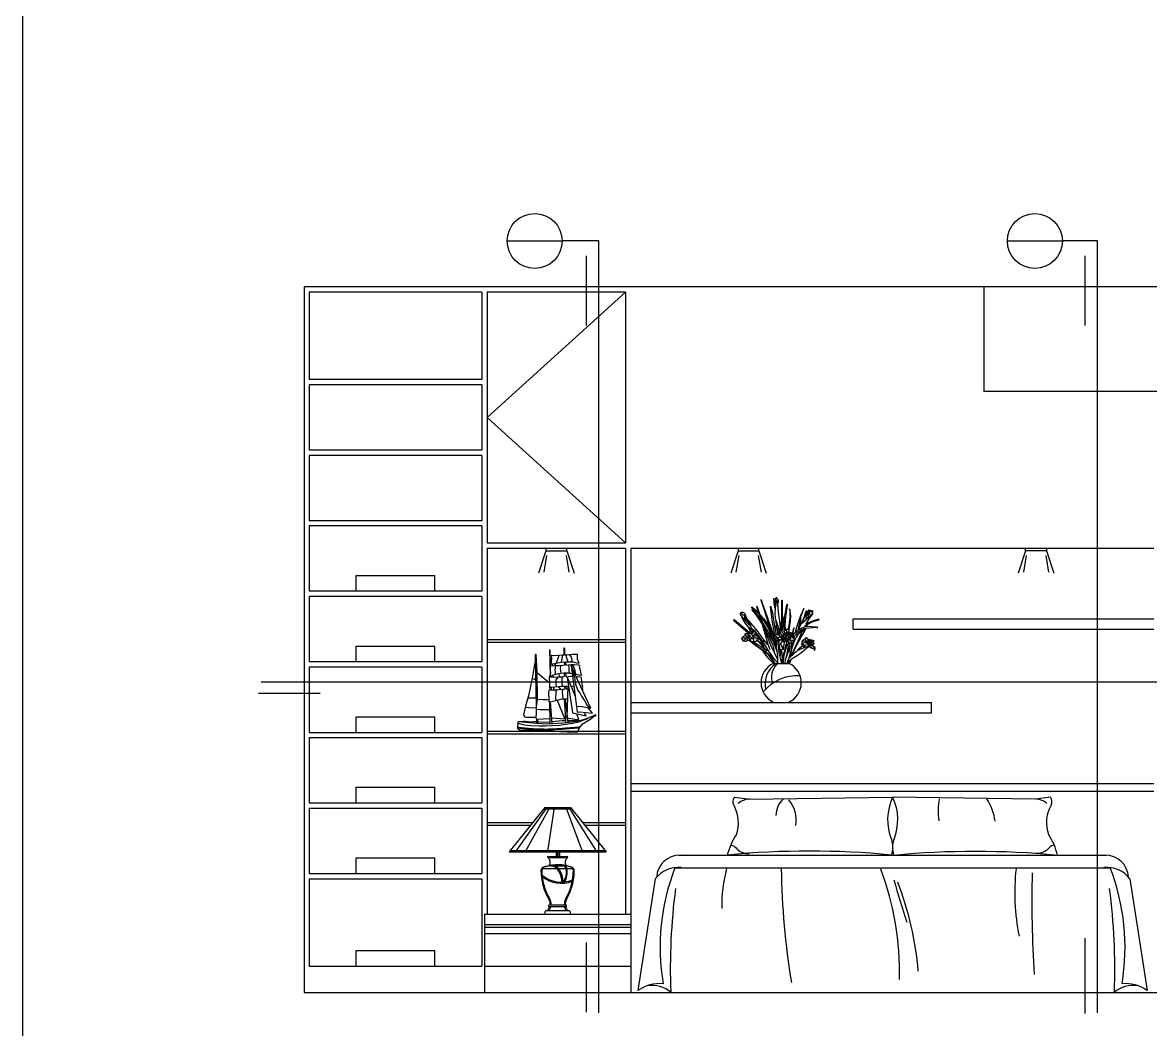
# Model space of a CAD drawing. Header units: inches. Extents: x 3 to 45, y 10.7 to 35.5.
# Drawn here: x 24.325 to 28.639, y 28.589 to 32.442 of the extents above; entities that cross this region are included whole.
import ezdxf

# ---------------------------------------------------------------- set-up
doc = ezdxf.new("R2010")
doc.units = ezdxf.units.IN
doc.header["$MEASUREMENT"] = 0
for name, color, linetype in [('02', 2, 'Continuous'), ('1', 1, 'Continuous'), ('4', 4, 'Continuous'), ('kadrbm', 4, 'Continuous')]:
    doc.layers.add(name, color=color, linetype=linetype)

# ---------------------------------------------------------------- blocks, each defined once
blk = doc.blocks.new('kadrbm')
at = {"layer": 'kadrbm', "color": 4}
blk.add_lwpolyline([(20.6631, 0.3257), (20.6631, 24.4603), (0.3369, 24.4603), (0.3369, 0.3257), (20.6631, 0.3257)], dxfattribs=at)

msp = doc.modelspace()

# ---------------------------------------------------------------- linework, layer by layer
at = {"layer": '02'}
for p, q in [((25.4215, 31.4106), (25.4215, 31.0756)), ((26.0815, 31.4106), (25.4215, 31.4106)), ((26.0815, 31.4106), (26.0815, 31.0756)), ((26.1015, 31.4106), (26.1015, 30.4506)), ((26.6315, 31.4106), (26.1015, 31.4106)), ((26.6315, 31.4106), (26.1015, 30.9306)), ((26.6315, 31.4106), (26.6315, 30.4506)), ((26.0815, 31.0756), (25.4215, 31.0756)), ((26.0815, 31.0556), (25.4215, 31.0556)), ((25.4215, 31.0556), (25.4215, 30.8056)), ((26.0815, 31.0556), (26.0815, 30.8056)), ((26.1015, 30.9306), (26.6315, 30.4506)), ((26.0815, 30.8056), (25.4215, 30.8056)), ((25.4215, 30.7856), (25.4215, 30.5356)), ((26.0815, 30.7856), (25.4215, 30.7856)), ((26.0815, 30.7856), (26.0815, 30.5356)), ((26.0815, 30.5356), (25.4215, 30.5356)), ((26.0815, 30.5156), (25.4215, 30.5156)), ((25.4215, 30.5156), (25.4215, 30.2656)), ((26.0815, 30.5156), (26.0815, 30.2656)), ((26.1015, 30.4506), (26.6315, 30.4506)), ((26.3265, 30.4206), (26.2985, 30.3347)), ((26.4065, 30.4206), (26.4345, 30.3347)), ((27.0615, 30.4206), (27.0335, 30.3347)), ((27.1415, 30.4206), (27.1695, 30.3347)), ((28.1615, 30.4206), (28.1335, 30.3347)), ((28.2415, 30.4206), (28.2695, 30.3347)), ((26.329, 30.4027), (26.3184, 30.3382)), ((26.404, 30.4027), (26.4145, 30.3382)), ((27.064, 30.4027), (27.0534, 30.3382)), ((27.139, 30.4027), (27.1495, 30.3382)), ((28.164, 30.4027), (28.1534, 30.3382)), ((28.239, 30.4027), (28.2495, 30.3382)), ((25.6015, 30.3256), (25.9015, 30.3256)), ((25.6015, 30.2656), (25.6015, 30.3256)), ((25.9015, 30.2656), (25.9015, 30.3256)), ((26.0815, 30.2656), (25.4215, 30.2656)), ((26.0815, 30.2456), (25.4215, 30.2456)), ((25.4215, 30.2456), (25.4215, 29.9956)), ((26.0815, 30.2456), (26.0815, 29.9956)), ((27.5015, 30.1606), (28.6515, 30.1606)), ((27.5015, 30.1206), (27.5015, 30.1606)), ((27.5015, 30.1206), (28.6515, 30.1206)), ((26.1015, 30.0806), (26.6315, 30.0806)), ((26.1015, 30.0706), (26.6315, 30.0706)), ((25.6015, 30.0556), (25.9015, 30.0556)), ((25.6015, 29.9956), (25.6015, 30.0556)), ((25.9015, 29.9956), (25.9015, 30.0556)), ((26.0815, 29.9956), (25.4215, 29.9956)), ((27.1963, 29.9895), (27.2567, 29.9895)), ((26.0815, 29.9756), (25.4215, 29.9756)), ((25.4215, 29.9756), (25.4215, 29.7256)), ((26.0815, 29.9756), (26.0815, 29.7256)), ((25.2378, 29.9195), (29.9606, 29.9195)), ((26.6515, 29.8406), (27.8015, 29.8406)), ((27.8015, 29.8006), (27.8015, 29.8406)), ((25.6015, 29.7856), (25.9015, 29.7856)), ((25.6015, 29.7256), (25.6015, 29.7856)), ((25.9015, 29.7256), (25.9015, 29.7856)), ((26.6515, 29.8006), (27.8015, 29.8006)), ((25.4215, 29.7256), (26.0815, 29.7256)), ((26.1015, 29.7306), (26.6315, 29.7306)), ((25.4215, 29.7056), (26.0815, 29.7056)), ((25.4215, 29.7056), (25.4215, 29.4556)), ((26.0815, 29.7056), (26.0815, 29.4556)), ((26.1015, 29.7206), (26.6315, 29.7206)), ((25.6015, 29.5156), (25.9015, 29.5156)), ((25.6015, 29.4556), (25.6015, 29.5156)), ((25.9015, 29.4556), (25.9015, 29.5156)), ((26.6515, 29.5006), (28.6515, 29.5006)), ((25.4215, 29.4556), (26.0815, 29.4556)), ((25.4215, 29.4356), (25.4215, 29.1856)), ((25.4215, 29.4356), (26.0815, 29.4356)), ((26.0815, 29.4356), (26.0815, 29.1856)), ((26.323, 29.4388), (26.1863, 29.2693)), ((26.2115, 29.2694), (26.3319, 29.4388)), ((26.2488, 29.2694), (26.3416, 29.4386)), ((26.319, 29.4338), (26.4252, 29.4338)), ((26.323, 29.4388), (26.4212, 29.4388)), ((26.334, 29.2694), (26.3599, 29.4388)), ((26.4672, 29.2701), (26.4041, 29.4388)), ((26.5212, 29.2694), (26.4162, 29.4388)), ((26.4212, 29.4388), (26.5567, 29.2693)), ((26.1015, 29.3806), (26.2761, 29.3806)), ((26.4677, 29.3806), (26.6315, 29.3806)), ((26.1015, 29.3706), (26.268, 29.3706)), ((26.4757, 29.3706), (26.6315, 29.3706)), ((26.1863, 29.2693), (26.5567, 29.2693)), ((26.1903, 29.2743), (26.5527, 29.2743)), ((25.6015, 29.2456), (25.9015, 29.2456)), ((25.6015, 29.1856), (25.6015, 29.2456)), ((25.9015, 29.1856), (25.9015, 29.2456)), ((25.4215, 29.1856), (26.0815, 29.1856)), ((25.4215, 29.1656), (26.0815, 29.1656)), ((25.4215, 29.1656), (25.4215, 28.8306)), ((26.0815, 29.1656), (26.0815, 28.8306)), ((26.0915, 28.9906), (26.6515, 28.9906)), ((26.0915, 28.9566), (26.6515, 28.9566)), ((25.6015, 28.8906), (25.9015, 28.8906)), ((25.6015, 28.8306), (25.6015, 28.8906)), ((25.9015, 28.8306), (25.9015, 28.8906)), ((25.4215, 28.8306), (26.0815, 28.8306))]:
    msp.add_line(p, q, dxfattribs=at)
for points in [[(26.1782, 31.6059), (26.3882, 31.6059)], [(26.5291, 28.6526), (26.5291, 31.6059), (26.3887, 31.6059)], [(28.0916, 31.6059), (28.3016, 31.6059)], [(28.4366, 28.6526), (28.4366, 31.6059), (28.302, 31.6059)], [(26.3265, 30.4306), (26.3265, 30.4206), (26.4065, 30.4206), (26.4065, 30.4306)], [(27.0615, 30.4306), (27.0615, 30.4206), (27.1415, 30.4206), (27.1415, 30.4306)], [(28.2415, 30.4306), (28.2415, 30.4206), (28.1615, 30.4206), (28.1615, 30.4306)], [(27.1918, 30.0839), (27.18, 30.1178), (27.1725, 30.1338), (27.1536, 30.1635), (27.1367, 30.1814), (27.1131, 30.2041), (27.1142, 30.206), (27.1284, 30.1945), (27.1465, 30.176), (27.1596, 30.1603), (27.1711, 30.1434), (27.1846, 30.1188), (27.1884, 30.1096), (27.1976, 30.0831), (27.2022, 30.0638), (27.2032, 30.0581)], [(27.1449, 30.1778), (27.1358, 30.2049), (27.1318, 30.2074), (27.1398, 30.1829)], [(27.2097, 30.0521), (27.2052, 30.0678), (27.2005, 30.0874), (27.1945, 30.1086), (27.1885, 30.1258), (27.1654, 30.1917), (27.157, 30.2147), (27.1511, 30.2315), (27.1482, 30.2323), (27.1574, 30.206), (27.1786, 30.1413), (27.187, 30.1139)], [(27.2031, 30.0958), (27.1996, 30.1124), (27.1938, 30.1473), (27.1872, 30.196), (27.1858, 30.2084)], [(27.1858, 30.2084), (27.1916, 30.1879), (27.2005, 30.1319), (27.2076, 30.1003)], [(27.2039, 30.2002), (27.1998, 30.222), (27.1981, 30.2398)], [(27.2202, 30.1153), (27.2155, 30.131), (27.2082, 30.1498), (27.2068, 30.1534), (27.2048, 30.1635), (27.2035, 30.1825), (27.2056, 30.2121), (27.21, 30.2302), (27.2131, 30.2162), (27.2169, 30.1752), (27.2196, 30.1524), (27.223, 30.1261)], [(27.2257, 30.1342), (27.2273, 30.1472), (27.2286, 30.1552), (27.2296, 30.2308), (27.2309, 30.2318), (27.2303, 30.1509)], [(27.2434, 30.1197), (27.2424, 30.1377), (27.2441, 30.1692), (27.2481, 30.1936), (27.2508, 30.209), (27.2511, 30.2116), (27.2515, 30.2147), (27.2475, 30.2133), (27.2411, 30.1769), (27.2378, 30.1578), (27.2367, 30.1264), (27.2374, 30.12)], [(27.3138, 30.1999), (27.3004, 30.1718), (27.291, 30.1471), (27.2813, 30.1133), (27.2799, 30.108), (27.2726, 30.1003)], [(27.291, 30.1153), (27.2953, 30.1337), (27.2987, 30.1534), (27.3034, 30.1718), (27.3138, 30.1999)], [(27.1046, 30.1078), (27.0452, 30.1575)], [(27.0902, 30.1658), (27.0899, 30.1656), (27.0895, 30.1655), (27.0892, 30.1655), (27.0888, 30.1655), (27.0885, 30.1655), (27.0881, 30.1656), (27.0877, 30.1656), (27.0874, 30.1657), (27.0871, 30.1658), (27.0867, 30.1659), (27.0865, 30.1659), (27.0862, 30.166), (27.0859, 30.166), (27.0857, 30.166), (27.0855, 30.166), (27.0853, 30.166), (27.0851, 30.166), (27.0849, 30.166), (27.0848, 30.1659), (27.0847, 30.1658), (27.0846, 30.1657), (27.0845, 30.1655), (27.0845, 30.1653), (27.0845, 30.165), (27.0845, 30.1647), (27.0846, 30.1643), (27.0847, 30.1638), (27.0848, 30.1633), (27.085, 30.1628), (27.0851, 30.1622), (27.0853, 30.1616), (27.0855, 30.161), (27.0857, 30.1604), (27.0859, 30.1598), (27.0861, 30.1591), (27.0863, 30.1586), (27.0864, 30.158), (27.0866, 30.1575), (27.0867, 30.1571), (27.0867, 30.1568), (27.0868, 30.1565), (27.0868, 30.1563), (27.0867, 30.1563), (27.0866, 30.1563), (27.0865, 30.1563), (27.0863, 30.1565), (27.0861, 30.1567), (27.0858, 30.157), (27.0855, 30.1573), (27.0852, 30.1577), (27.0848, 30.1581), (27.0844, 30.1585), (27.084, 30.159), (27.0836, 30.1595), (27.0832, 30.16), (27.0828, 30.1605), (27.0823, 30.161), (27.082, 30.1615), (27.0816, 30.162), (27.0812, 30.1625), (27.0808, 30.163), (27.0805, 30.1635), (27.0802, 30.164), (27.0798, 30.1645), (27.0795, 30.165), (27.0792, 30.1655), (27.0789, 30.166), (27.0786, 30.1665), (27.0784, 30.167), (27.0781, 30.1675), (27.0779, 30.1679), (27.0776, 30.1682), (27.0774, 30.1685), (27.0772, 30.1688), (27.0771, 30.169), (27.0769, 30.1692), (27.0768, 30.1694), (27.0766, 30.1695), (27.0765, 30.1696), (27.0764, 30.1697), (27.0763, 30.1698), (27.0762, 30.1699), (27.0761, 30.17), (27.076, 30.1701), (27.0759, 30.1702), (27.0758, 30.1703), (27.0757, 30.1704), (27.0756, 30.1706), (27.0754, 30.1707), (27.0752, 30.1708), (27.0751, 30.171), (27.0749, 30.1711), (27.0746, 30.1713), (27.0744, 30.1715), (27.0742, 30.1717), (27.0739, 30.172), (27.0736, 30.1723), (27.0734, 30.1726), (27.0731, 30.1729), (27.0728, 30.1733), (27.0726, 30.1736), (27.0723, 30.174), (27.0721, 30.1744), (27.0719, 30.1748), (27.0718, 30.1752), (27.0716, 30.1756), (27.0715, 30.176), (27.0714, 30.1764), (27.0714, 30.1768), (27.0713, 30.1772), (27.0713, 30.1775), (27.0713, 30.1779), (27.0713, 30.1783), (27.0713, 30.1787), (27.0714, 30.1791), (27.0714, 30.1795), (27.0715, 30.18), (27.0715, 30.1806), (27.0716, 30.1813), (27.0716, 30.1821)], [(27.0937, 30.164), (27.0931, 30.1677), (27.0919, 30.1707), (27.0905, 30.1748), (27.0896, 30.1773), (27.0881, 30.179), (27.0861, 30.18), (27.0844, 30.1814), (27.0837, 30.1836), (27.0814, 30.1848), (27.0783, 30.1849), (27.0757, 30.1847), (27.0753, 30.1841), (27.073, 30.1845), (27.0717, 30.1836), (27.0715, 30.1821), (27.0724, 30.1814), (27.0742, 30.1803), (27.0763, 30.1792), (27.0776, 30.1775), (27.0817, 30.176), (27.085, 30.1737), (27.0866, 30.1707), (27.0878, 30.1684), (27.0882, 30.1668), (27.0902, 30.1659), (27.0902, 30.1672), (27.0936, 30.1643)], [(27.1178, 30.114), (27.1046, 30.1253), (27.0905, 30.1423), (27.0787, 30.1616), (27.0764, 30.1701)], [(27.0999, 30.1498), (27.0928, 30.1583), (27.0867, 30.1644)], [(27.1758, 30.0604), (27.1574, 30.0834), (27.1343, 30.1154), (27.1032, 30.1531), (27.0902, 30.1671), (27.1004, 30.1489), (27.1065, 30.138), (27.1131, 30.123), (27.1188, 30.1197), (27.123, 30.1154)], [(27.153, 30.1431), (27.1372, 30.1661), (27.1223, 30.187), (27.1149, 30.1957), (27.1168, 30.1957), (27.1347, 30.1745), (27.1475, 30.1585)], [(27.1423, 30.1757), (27.1551, 30.1352), (27.164, 30.1041), (27.1753, 30.0632), (27.1833, 30.0429)], [(27.2139, 30.0037), (27.2017, 30.0279), (27.1866, 30.0599), (27.172, 30.098), (27.1659, 30.1206), (27.148, 30.1677)], [(27.2401, 30.1738), (27.2294, 30.1474), (27.222, 30.121), (27.219, 30.1046), (27.2207, 30.0952), (27.2247, 30.0919)], [(27.2568, 30.1173), (27.2619, 30.1521), (27.2629, 30.1718), (27.2625, 30.1799), (27.2605, 30.1922), (27.2578, 30.1983), (27.2598, 30.1859), (27.2595, 30.1638), (27.2555, 30.135), (27.2525, 30.1193)], [(27.301, 30.1626), (27.299, 30.1407), (27.2994, 30.135)], [(27.3029, 30.1411), (27.3225, 30.1571), (27.3233, 30.1578)], [(27.3034, 30.1421), (27.3121, 30.1581), (27.3188, 30.1682), (27.3238, 30.1735), (27.3328, 30.1956), (27.3342, 30.1936), (27.3308, 30.1835)], [(27.3241, 30.1889), (27.3235, 30.1892), (27.3211, 30.1879), (27.3127, 30.1641), (27.3101, 30.1551)], [(27.3161, 30.1323), (27.3273, 30.139), (27.3452, 30.1483), (27.3561, 30.1521), (27.3717, 30.1562), (27.3701, 30.1594), (27.3526, 30.154), (27.3404, 30.1489), (27.3302, 30.1432), (27.3219, 30.1393), (27.3196, 30.1381)], [(27.3241, 30.1889), (27.3228, 30.1869), (27.3228, 30.1849), (27.3174, 30.1662)], [(27.3446, 30.1779), (27.3328, 30.1605), (27.3235, 30.1444), (27.3196, 30.1381)], [(27.3457, 30.1882), (27.3443, 30.1892), (27.3435, 30.1893), (27.343, 30.1899), (27.3419, 30.1889), (27.3425, 30.1875), (27.3435, 30.1872), (27.3444, 30.186), (27.3451, 30.1843), (27.3458, 30.1836), (27.3468, 30.1821), (27.3473, 30.1797), (27.3464, 30.1785), (27.3441, 30.1775), (27.3404, 30.1745), (27.3372, 30.1701), (27.3319, 30.1649), (27.3241, 30.1585), (27.3222, 30.1575), (27.3222, 30.1598), (27.3232, 30.1633), (27.3271, 30.1675)], [(27.3229, 30.1724), (27.3278, 30.1754), (27.33, 30.179), (27.3337, 30.1829), (27.3379, 30.1866), (27.3404, 30.1891), (27.3411, 30.1905), (27.3412, 30.1911), (27.3417, 30.1915), (27.3421, 30.1919)], [(27.3235, 30.1728), (27.3262, 30.1762), (27.3281, 30.1794), (27.3307, 30.1826), (27.331, 30.1837), (27.332, 30.1866), (27.3333, 30.187), (27.3342, 30.1891), (27.3353, 30.1896), (27.3365, 30.1899), (27.3379, 30.1919), (27.3402, 30.1921), (27.3422, 30.1921), (27.3444, 30.1925), (27.3464, 30.1915), (27.347, 30.1895), (27.3468, 30.1876), (27.345, 30.1869), (27.3432, 30.1889), (27.343, 30.1889)], [(27.1008, 30.1057), (27.0447, 30.1542)], [(27.0877, 30.1545), (27.099, 30.1423), (27.1075, 30.1352)], [(27.0975, 30.0911), (27.0947, 30.0925), (27.0923, 30.0955), (27.0915, 30.0968), (27.0917, 30.0975), (27.0904, 30.0985), (27.0901, 30.1003), (27.0889, 30.101), (27.0879, 30.1021), (27.0886, 30.1036), (27.09, 30.1044), (27.0918, 30.104), (27.0938, 30.1045), (27.0955, 30.104), (27.0975, 30.104), (27.099, 30.1033), (27.0997, 30.1032), (27.1017, 30.1067), (27.104, 30.1076), (27.1065, 30.1084), (27.1084, 30.1106), (27.1101, 30.1123), (27.1109, 30.1124), (27.1135, 30.1119), (27.1155, 30.1122), (27.119, 30.1145), (27.1215, 30.116), (27.1232, 30.1169), (27.1244, 30.1169), (27.1254, 30.1158), (27.1257, 30.1143), (27.1264, 30.1126), (27.1263, 30.1111), (27.1266, 30.1074), (27.1259, 30.1039), (27.1258, 30.1017), (27.1231, 30.0989), (27.1203, 30.097), (27.1195, 30.0962), (27.1189, 30.0946), (27.1186, 30.0929)], [(27.1107, 30.1128), (27.1036, 30.1255), (27.1022, 30.126), (27.1093, 30.1114)], [(27.2116, 30.0335), (27.205, 30.0514), (27.197, 30.074), (27.1833, 30.0976), (27.1744, 30.1155), (27.1588, 30.1409)], [(27.2008, 30.0312), (27.1984, 30.0481), (27.1961, 30.058), (27.181, 30.0915), (27.1668, 30.1178)], [(27.2145, 30.0979), (27.2135, 30.11), (27.2108, 30.119), (27.2062, 30.1324), (27.2125, 30.1193), (27.2155, 30.1106), (27.2172, 30.109), (27.2182, 30.1036), (27.2192, 30.0972)], [(27.2115, 30.1223), (27.2088, 30.1347), (27.2068, 30.1534)], [(27.2285, 30.1162), (27.2231, 30.1148), (27.2211, 30.1134), (27.2221, 30.1088), (27.2241, 30.1062), (27.2237, 30.1044), (27.2273, 30.1002), (27.2307, 30.0986), (27.2325, 30.0956), (27.2323, 30.0922), (27.2315, 30.0898)], [(27.267, 30.09), (27.2716, 30.0934), (27.2736, 30.0966), (27.2728, 30.1002), (27.271, 30.1028), (27.2682, 30.1048), (27.2662, 30.1066), (27.2642, 30.1074), (27.2634, 30.1068), (27.2612, 30.107), (27.2584, 30.1058), (27.2562, 30.1044), (27.2556, 30.1042), (27.257, 30.1074), (27.2572, 30.1104), (27.2572, 30.112), (27.2576, 30.1136), (27.2572, 30.1164), (27.255, 30.1184), (27.253, 30.1194), (27.25, 30.1196), (27.2476, 30.1192), (27.2446, 30.1194), (27.243, 30.1194), (27.239, 30.1198), (27.2368, 30.1202), (27.2317, 30.1222), (27.2291, 30.1244), (27.2275, 30.1244), (27.2257, 30.121), (27.2251, 30.1168), (27.2273, 30.1182), (27.2311, 30.1206)], [(27.2291, 30.1188), (27.2285, 30.1162), (27.2319, 30.1152), (27.2368, 30.1126), (27.2388, 30.112)], [(27.2304, 30.1237), (27.2354, 30.1401), (27.2374, 30.1458)], [(27.2389, 30.1121), (27.2393, 30.1135), (27.2395, 30.1148), (27.2408, 30.1145), (27.241, 30.1159), (27.2418, 30.1182), (27.2421, 30.1183), (27.2437, 30.1162), (27.2442, 30.1157), (27.2454, 30.1152), (27.2465, 30.1141), (27.2465, 30.1126), (27.247, 30.1109), (27.247, 30.1094), (27.2482, 30.1094), (27.2492, 30.1086), (27.2487, 30.1078), (27.2481, 30.1063), (27.248, 30.1055), (27.2487, 30.1041), (27.2512, 30.1035), (27.251, 30.103), (27.2502, 30.1026), (27.2495, 30.1025), (27.2485, 30.1028), (27.2473, 30.1027), (27.2471, 30.102), (27.2454, 30.102), (27.2447, 30.1014), (27.2442, 30.1004), (27.2428, 30.099), (27.2415, 30.0982), (27.2401, 30.0983), (27.2387, 30.0994)], [(27.2627, 30.0143), (27.2708, 30.0316), (27.2978, 30.0901), (27.309, 30.1191), (27.2963, 30.1048), (27.2886, 30.0972), (27.283, 30.088), (27.2739, 30.0667), (27.2688, 30.0514), (27.2637, 30.0321), (27.2621, 30.0239), (27.2606, 30.0138)], [(27.2691, 30.0204), (27.2806, 30.0475), (27.3049, 30.0929), (27.3183, 30.1168), (27.3225, 30.1251)], [(27.2716, 30.1019), (27.2759, 30.1254), (27.2739, 30.1243), (27.2692, 30.1039)], [(27.2711, 30.087), (27.2909, 30.1074), (27.3049, 30.1183), (27.3145, 30.1227), (27.3212, 30.125), (27.3343, 30.1259), (27.3615, 30.1278)], [(27.365, 30.125), (27.3663, 30.1269), (27.3615, 30.1278), (27.3436, 30.1291), (27.3315, 30.1307), (27.3235, 30.1301), (27.3149, 30.1285), (27.3027, 30.1234), (27.2864, 30.1116), (27.2733, 30.0997)], [(27.2909, 30.1148), (27.2987, 30.132), (27.3034, 30.1421)], [(27.3152, 30.123), (27.3117, 30.1176), (27.3049, 30.1087)], [(27.3229, 30.1364), (27.32, 30.1301), (27.3195, 30.1293)], [(27.3241, 30.1304), (27.3273, 30.139)], [(27.3281, 30.1423), (27.328, 30.1467), (27.3276, 30.1499), (27.3251, 30.1409), (27.325, 30.1408)], [(27.0969, 30.079), (27.0953, 30.0767), (27.0934, 30.0743), (27.0919, 30.0735), (27.0903, 30.0733), (27.0892, 30.0741), (27.0886, 30.0736), (27.0883, 30.0746), (27.0871, 30.0752), (27.0853, 30.0749), (27.0831, 30.0744), (27.0808, 30.0746), (27.0798, 30.0755), (27.08, 30.0767), (27.0793, 30.0769), (27.0798, 30.0779), (27.0798, 30.0788), (27.0793, 30.0793), (27.0782, 30.0799), (27.0772, 30.0802), (27.0769, 30.0815), (27.0771, 30.0831), (27.0765, 30.0845), (27.0766, 30.0868), (27.0779, 30.0877), (27.0783, 30.0896), (27.08, 30.091), (27.0818, 30.0925), (27.0852, 30.0945), (27.0867, 30.0958), (27.0886, 30.0965), (27.0914, 30.0966)], [(27.0969, 30.091), (27.0946, 30.0906), (27.0927, 30.0896), (27.0924, 30.0883), (27.0905, 30.0864), (27.0886, 30.0847), (27.091, 30.0848), (27.0927, 30.0838), (27.0944, 30.0838), (27.097, 30.0839), (27.099, 30.0845), (27.1006, 30.0845), (27.1031, 30.0847), (27.1047, 30.0848)], [(27.1079, 30.082), (27.1066, 30.0809), (27.1053, 30.0795), (27.1052, 30.0781), (27.1027, 30.077), (27.1008, 30.0758), (27.1, 30.076), (27.0988, 30.0775), (27.0978, 30.0788), (27.0979, 30.0793), (27.0962, 30.0795), (27.0956, 30.0802), (27.0961, 30.0811), (27.0967, 30.0819)], [(27.0975, 30.0911), (27.098, 30.0897), (27.0974, 30.0888), (27.1, 30.0873), (27.1027, 30.0865), (27.1044, 30.085), (27.1065, 30.0838), (27.1094, 30.0833), (27.1109, 30.0832), (27.1117, 30.0831), (27.1124, 30.0846), (27.1135, 30.0864), (27.1142, 30.0875), (27.1145, 30.0883), (27.1152, 30.0899), (27.1162, 30.0903), (27.1177, 30.0913), (27.1201, 30.0919), (27.1218, 30.0932), (27.1239, 30.0952), (27.1263, 30.0961), (27.1326, 30.0957), (27.134, 30.0944), (27.1352, 30.0925), (27.1369, 30.0924), (27.1375, 30.0883), (27.1371, 30.0847), (27.1368, 30.0809), (27.1359, 30.0794), (27.1348, 30.0789), (27.1324, 30.079), (27.1306, 30.0793), (27.1307, 30.0753), (27.1299, 30.0734), (27.1264, 30.0726), (27.1223, 30.0726), (27.1206, 30.072), (27.1159, 30.0726), (27.1133, 30.0734), (27.1107, 30.0736), (27.1082, 30.0741), (27.1072, 30.0759), (27.1076, 30.0775), (27.1086, 30.0796), (27.11, 30.0803), (27.1104, 30.0813), (27.11, 30.0819), (27.1077, 30.082), (27.1058, 30.0818), (27.1048, 30.0819), (27.1052, 30.0822), (27.1077, 30.0827), (27.1083, 30.0836)], [(27.1153, 30.0991), (27.1138, 30.0999), (27.1133, 30.1009), (27.1124, 30.1021), (27.112, 30.1022), (27.1113, 30.1033), (27.1087, 30.1042), (27.106, 30.1035), (27.1055, 30.103), (27.1024, 30.104), (27.1003, 30.1024), (27.1002, 30.1007), (27.0993, 30.0994), (27.0988, 30.0985), (27.0989, 30.0976), (27.0984, 30.0964), (27.099, 30.0944), (27.0986, 30.0931), (27.0986, 30.0919), (27.0989, 30.0916), (27.0994, 30.0913), (27.0993, 30.0898), (27.0988, 30.0889), (27.1003, 30.0885), (27.1019, 30.0882), (27.1028, 30.0891), (27.1051, 30.09), (27.1062, 30.0919), (27.1075, 30.0928), (27.1083, 30.0936)], [(27.1135, 30.0867), (27.1119, 30.0873), (27.11, 30.09), (27.1084, 30.0926), (27.1083, 30.094), (27.1078, 30.0966), (27.106, 30.0993), (27.1044, 30.1009), (27.1029, 30.1021), (27.1019, 30.1024), (27.1007, 30.102), (27.1003, 30.1017)], [(27.1071, 30.0937), (27.1055, 30.0932), (27.1035, 30.0928), (27.1013, 30.0919), (27.1004, 30.0916), (27.1015, 30.0935), (27.1016, 30.0945), (27.1006, 30.0957), (27.1015, 30.0964), (27.1015, 30.0973), (27.1007, 30.0979), (27.101, 30.0988), (27.1015, 30.099), (27.1015, 30.1), (27.1021, 30.1002), (27.1021, 30.1011), (27.1029, 30.1012)], [(27.2022, 29.9901), (27.1899, 30.0118), (27.1673, 30.0301), (27.1503, 30.0424), (27.1244, 30.0612), (27.1041, 30.0767)], [(27.1076, 30.0774), (27.1054, 30.0791)], [(27.1064, 30.1043), (27.1065, 30.106), (27.1082, 30.1073), (27.1089, 30.1076), (27.1096, 30.1093), (27.111, 30.1102), (27.1118, 30.1103), (27.1123, 30.1088), (27.1135, 30.1082), (27.114, 30.1056), (27.114, 30.1038), (27.1149, 30.1019), (27.1149, 30.0994)], [(27.1225, 30.066), (27.1127, 30.0734)], [(27.1136, 30.0861), (27.115, 30.0853), (27.1164, 30.0848), (27.1179, 30.0844), (27.1185, 30.0854), (27.1197, 30.0854), (27.1215, 30.0853), (27.1229, 30.0851), (27.1221, 30.0872), (27.1223, 30.0877), (27.1222, 30.0888), (27.1216, 30.0898), (27.1214, 30.0909), (27.1199, 30.0916), (27.1189, 30.0915)], [(27.119, 30.0918), (27.1185, 30.0935), (27.1172, 30.0962), (27.1159, 30.0982), (27.1151, 30.0991)], [(27.1188, 30.0725), (27.1239, 30.0645), (27.1367, 30.0546), (27.1527, 30.0442), (27.1692, 30.0339), (27.1876, 30.0188), (27.2097, 29.9962), (27.2144, 29.9896)], [(27.1221, 30.0936), (27.1199, 30.0961)], [(27.1706, 30.0392), (27.1489, 30.0528), (27.1225, 30.0712)], [(27.1621, 30.0524), (27.1508, 30.0745), (27.1414, 30.0877), (27.1329, 30.0961), (27.1263, 30.1023)], [(27.1268, 30.1103), (27.1381, 30.0961), (27.1508, 30.0783), (27.1583, 30.075), (27.1665, 30.072)], [(27.1725, 30.0382), (27.1598, 30.05), (27.1447, 30.0674), (27.1329, 30.0768)], [(27.1621, 30.0524), (27.1485, 30.067), (27.1348, 30.0792)], [(27.2052, 30.0008), (27.1781, 30.0382), (27.1664, 30.0575), (27.1569, 30.0721), (27.1508, 30.0783)], [(27.22, 30.0968), (27.2178, 30.0973), (27.2146, 30.098), (27.2108, 30.0998), (27.2084, 30.1005), (27.2041, 30.0978), (27.2016, 30.0938), (27.2006, 30.0888), (27.2021, 30.0839), (27.2061, 30.0811), (27.2071, 30.0809), (27.2089, 30.0777), (27.2086, 30.0737), (27.2091, 30.0662), (27.2093, 30.065), (27.2158, 30.0638), (27.2203, 30.0648), (27.225, 30.0662), (27.2287, 30.0705), (27.23, 30.0727), (27.23, 30.0774)], [(27.2144, 29.9906), (27.2135, 30.0169), (27.2088, 30.0593), (27.2064, 30.081)], [(27.224, 30.0895), (27.2207, 30.089), (27.2159, 30.0889), (27.2167, 30.0877), (27.2145, 30.0864), (27.2155, 30.085), (27.2117, 30.0829), (27.2115, 30.0819), (27.2126, 30.0821), (27.2134, 30.0809), (27.2157, 30.0817), (27.2164, 30.0808), (27.2177, 30.0796), (27.2216, 30.0805), (27.2238, 30.0806), (27.2266, 30.0811), (27.227, 30.0814)], [(27.2394, 30.073), (27.2366, 30.0631), (27.2337, 30.0414), (27.2304, 30.0537), (27.2253, 30.0621), (27.2236, 30.0658)], [(27.2289, 30.0988), (27.2289, 30.094), (27.2277, 30.0928), (27.2251, 30.0928), (27.2247, 30.0914), (27.2251, 30.0882), (27.2279, 30.0872), (27.2285, 30.0874), (27.2279, 30.0844), (27.2267, 30.0832), (27.2283, 30.0792), (27.2295, 30.0786), (27.2309, 30.0788), (27.2321, 30.0796), (27.2323, 30.0782), (27.2331, 30.075), (27.2341, 30.0746), (27.2349, 30.0748), (27.2364, 30.0776), (27.2376, 30.0796), (27.2374, 30.0828), (27.2382, 30.0832), (27.2403, 30.0827), (27.2417, 30.0828), (27.2422, 30.0815), (27.2432, 30.0812), (27.2458, 30.0814), (27.2474, 30.0798), (27.2484, 30.0776), (27.2486, 30.0756), (27.2506, 30.076), (27.2518, 30.0752), (27.252, 30.0738), (27.2518, 30.0732), (27.2498, 30.0738), (27.2472, 30.0738), (27.2454, 30.074), (27.2436, 30.0736), (27.2422, 30.0732)], [(27.2305, 30.0734), (27.2349, 30.0727), (27.2427, 30.0729), (27.2456, 30.0724), (27.2471, 30.069), (27.2474, 30.0625), (27.2518, 30.0571), (27.2558, 30.0553), (27.2623, 30.0526), (27.266, 30.0536), (27.2678, 30.0576), (27.2673, 30.0605), (27.266, 30.065), (27.2682, 30.0687), (27.271, 30.07), (27.272, 30.0705), (27.2722, 30.07), (27.2722, 30.0722), (27.273, 30.0742), (27.2757, 30.0754), (27.2774, 30.0772), (27.2782, 30.0787), (27.2774, 30.0806), (27.2757, 30.0834), (27.272, 30.0861), (27.2682, 30.0888), (27.2663, 30.0896), (27.2635, 30.0901), (27.2605, 30.0883)], [(27.2478, 30.1088), (27.2449, 30.1064), (27.2422, 30.105), (27.2394, 30.1042), (27.2386, 30.1014), (27.2376, 30.0996)], [(27.2397, 30.1048), (27.2403, 30.1065), (27.2399, 30.1093), (27.2391, 30.1113), (27.2386, 30.1118)], [(27.2466, 30.0818), (27.2494, 30.0842), (27.2514, 30.0838), (27.2538, 30.0834), (27.2552, 30.0832), (27.256, 30.0818), (27.2568, 30.0812), (27.2582, 30.081), (27.2596, 30.0824), (27.2604, 30.0844), (27.2612, 30.0848), (27.2604, 30.0834), (27.2614, 30.083), (27.2626, 30.084), (27.263, 30.0852), (27.2622, 30.0862), (27.261, 30.088), (27.2582, 30.0892), (27.2576, 30.0904), (27.255, 30.0912), (27.254, 30.0916), (27.2544, 30.0926), (27.2572, 30.092), (27.2586, 30.0916), (27.2584, 30.0908)], [(27.2503, 30.1067), (27.2498, 30.1055), (27.2491, 30.1048), (27.2489, 30.1048)], [(27.2505, 30.1078), (27.2505, 30.1066), (27.2523, 30.1054), (27.2535, 30.1052), (27.2538, 30.1056), (27.2535, 30.106), (27.2545, 30.106), (27.2551, 30.1069), (27.2542, 30.1076), (27.2536, 30.108), (27.2528, 30.1072), (27.2527, 30.1069), (27.252, 30.1075), (27.2529, 30.1078), (27.2531, 30.1086), (27.2518, 30.1088), (27.2508, 30.1082)], [(27.2533, 30.1048), (27.2517, 30.1046), (27.2511, 30.1039)], [(27.2514, 30.0755), (27.2542, 30.0781), (27.2574, 30.0797), (27.259, 30.0813), (27.2592, 30.0822)], [(27.2525, 30.0739), (27.2557, 30.0723), (27.2579, 30.0697), (27.2615, 30.0687), (27.2635, 30.0683), (27.2658, 30.069), (27.2655, 30.0713), (27.2646, 30.0734), (27.2634, 30.0765), (27.2613, 30.0772), (27.2581, 30.079), (27.2562, 30.079)], [(27.2718, 30.0704), (27.2663, 30.0522), (27.2634, 30.0405)], [(27.2747, 30.0748), (27.2747, 30.0697)], [(27.2762, 30.0918), (27.2752, 30.0838)], [(27.2799, 30.108), (27.2799, 30.1056)], [(27.2881, 30.0964), (27.288, 30.1044)], [(27.3218, 30.0604), (27.3213, 30.0586), (27.3187, 30.0581), (27.316, 30.0586), (27.3135, 30.0606), (27.3104, 30.0631), (27.3086, 30.0634), (27.3079, 30.0641), (27.3074, 30.0662), (27.3069, 30.0664), (27.3063, 30.0682), (27.3068, 30.0716), (27.3069, 30.0733), (27.3076, 30.0756), (27.3083, 30.0761), (27.3086, 30.0774), (27.3106, 30.0786), (27.3134, 30.0805), (27.3137, 30.082), (27.3149, 30.082), (27.3182, 30.0835), (27.3203, 30.085), (27.321, 30.0856), (27.321, 30.0889), (27.3216, 30.0889), (27.3229, 30.0874), (27.3267, 30.083), (27.3297, 30.082), (27.3335, 30.0818), (27.3351, 30.0794), (27.3391, 30.0799), (27.3409, 30.0807), (27.3417, 30.0794), (27.344, 30.0795), (27.344, 30.0787), (27.3472, 30.0786), (27.3477, 30.0776), (27.3511, 30.0774), (27.3498, 30.0736), (27.348, 30.0682)], [(27.3249, 30.0711), (27.3223, 30.0708), (27.3198, 30.0711), (27.3226, 30.0697), (27.3244, 30.0678), (27.3252, 30.0657), (27.3264, 30.0639), (27.3277, 30.0636), (27.328, 30.0636)], [(27.3348, 30.0794), (27.331, 30.0754), (27.329, 30.0728), (27.3267, 30.0713)], [(27.3294, 30.0656), (27.3286, 30.068), (27.3273, 30.0697), (27.3267, 30.0713)], [(27.3284, 30.081), (27.3284, 30.0774), (27.3269, 30.0738)], [(27.3414, 30.0792), (27.3371, 30.0761), (27.333, 30.0706), (27.3299, 30.0664), (27.3289, 30.0649), (27.3294, 30.0613), (27.3292, 30.0596)], [(27.3396, 30.0789), (27.3343, 30.0774), (27.3323, 30.0743), (27.3323, 30.0711)], [(27.3416, 30.0781), (27.3394, 30.0759), (27.3412, 30.0759), (27.3421, 30.0764), (27.3449, 30.0776)], [(27.3459, 30.0786), (27.3431, 30.0731), (27.3411, 30.0693), (27.3409, 30.0674)], [(26.3405, 30.0422), (26.3419, 30.0416), (26.3433, 29.9818)], [(26.3405, 30.0422), (26.3433, 29.945)], [(26.3947, 30.0475), (26.3947, 30.0212), (26.3907, 30.0212), (26.3756, 30.0205), (26.3545, 30.0192), (26.3472, 30.0199), (26.3479, 30.0126), (26.3472, 29.9955), (26.3453, 29.987), (26.3525, 29.9876), (26.3663, 29.9909), (26.3848, 29.9942), (26.4019, 29.9962), (26.4197, 29.9962), (26.4309, 29.9955), (26.4434, 29.9922), (26.4533, 29.9909), (26.448, 30.0041), (26.4473, 30.0172), (26.4473, 30.0231), (26.4282, 30.0231), (26.4039, 30.0218), (26.3986, 30.0218), (26.3986, 30.0448), (26.3973, 30.0475), (26.3947, 30.0475)], [(27.1979, 29.9896), (27.1843, 30.0014), (27.1696, 30.0193), (27.1579, 30.0367)], [(27.1956, 29.9929), (27.189, 30.007), (27.1791, 30.0198), (27.1673, 30.0301)], [(27.2154, 30.0635), (27.2182, 30.0296), (27.2238, 30.0047), (27.2276, 29.992), (27.2276, 29.9896)], [(27.2177, 30.0645), (27.2238, 30.0282), (27.2229, 30.0207), (27.222, 30.0174)], [(27.2323, 29.9896), (27.2309, 30.0052), (27.2323, 30.0122), (27.2418, 30.0442), (27.2441, 30.056), (27.2455, 30.0645)], [(27.2479, 30.0607), (27.237, 30.0193), (27.2347, 30.0005), (27.2337, 29.9906)], [(27.2592, 30.0522), (27.2535, 30.0334), (27.2422, 30.0037), (27.2403, 29.9901)], [(27.2564, 30.0541), (27.2512, 30.0391), (27.2426, 30.0046)], [(27.3095, 30.0569), (27.294, 30.0449), (27.2834, 30.0343), (27.2754, 30.0263), (27.2628, 30.0144), (27.2553, 30.008), (27.2535, 30.0036), (27.2509, 29.9963), (27.2482, 29.9896)], [(27.2512, 30.0405), (27.2531, 30.0499), (27.2549, 30.0555)], [(27.2517, 29.9898), (27.2551, 29.996), (27.2584, 30.0002), (27.265, 30.006), (27.2728, 30.0109), (27.292, 30.0228), (27.3058, 30.0323), (27.3153, 30.0412), (27.3308, 30.0538), (27.3332, 30.0564), (27.314, 30.0496), (27.3007, 30.0445), (27.2936, 30.0409), (27.2883, 30.0387)], [(27.2601, 30.0532), (27.2554, 30.0343), (27.254, 30.0301)], [(27.2688, 30.0524), (27.2637, 30.0407), (27.2586, 30.0199), (27.2555, 30.0107), (27.2553, 30.008)], [(27.3145, 30.0501), (27.3116, 30.0542), (27.3094, 30.0586), (27.3076, 30.0611), (27.3053, 30.0618), (27.3037, 30.0611), (27.3055, 30.0629), (27.3073, 30.0639), (27.3088, 30.0637)], [(27.3162, 30.0581), (27.316, 30.0537), (27.316, 30.0504)], [(27.3478, 30.0682), (27.35, 30.068), (27.3518, 30.0667), (27.3516, 30.0637), (27.3508, 30.0627), (27.3482, 30.0621), (27.3465, 30.0626), (27.3442, 30.0634), (27.3431, 30.0636), (27.3402, 30.0646), (27.3383, 30.0659), (27.3361, 30.066), (27.3345, 30.0649), (27.3328, 30.0629), (27.3317, 30.0618), (27.3305, 30.0608), (27.3295, 30.0581), (27.3287, 30.0573)], [(27.3435, 30.0632), (27.3402, 30.0614), (27.3355, 30.0583), (27.3332, 30.0563)], [(27.3332, 30.0564), (27.3355, 30.0538), (27.3378, 30.051), (27.3417, 30.0499), (27.3457, 30.0478), (27.3472, 30.0468), (27.3513, 30.0464), (27.3534, 30.0453), (27.3543, 30.0435), (27.3538, 30.0405), (27.3536, 30.0392), (27.3559, 30.043), (27.3569, 30.0448), (27.3569, 30.0489), (27.3559, 30.0512), (27.3516, 30.0542), (27.3485, 30.0566), (27.3455, 30.0586), (27.3422, 30.0608), (27.3414, 30.0614), (27.3417, 30.0621)], [(27.3353, 30.0655), (27.3374, 30.0669), (27.3406, 30.0674), (27.3455, 30.0678), (27.347, 30.0682), (27.348, 30.0682)], [(27.3361, 30.0586), (27.3393, 30.0586), (27.3432, 30.0571), (27.3482, 30.055), (27.349, 30.0542), (27.3483, 30.0557), (27.348, 30.0566)], [(26.2864, 29.993), (26.2846, 29.9922), (26.273, 29.9262), (26.26, 29.8651), (26.2492, 29.8258), (26.2414, 29.7932), (26.2435, 29.7893), (26.2448, 29.7854), (26.2513, 29.7845), (26.2734, 29.7837), (26.2846, 29.7837), (26.2881, 29.7843)], [(26.2878, 30.0254), (26.286, 30.0229), (26.2888, 29.8215)], [(26.2878, 30.0254), (26.292, 29.9565)], [(26.4262, 29.9503), (26.4183, 29.9522), (26.4098, 29.9522), (26.3953, 29.9529), (26.3834, 29.9516), (26.3617, 29.9476), (26.3518, 29.9437), (26.3439, 29.9397), (26.3406, 29.9378), (26.3433, 29.945), (26.3452, 29.9536), (26.3439, 29.9621), (26.3439, 29.9792), (26.3433, 29.9818), (26.3512, 29.9805), (26.3637, 29.9812), (26.3788, 29.9818), (26.3913, 29.9825), (26.3992, 29.9838), (26.3974, 29.9957)], [(26.3503, 29.9874), (26.3511, 29.9805)], [(26.3584, 29.989), (26.3637, 29.9812)], [(26.3756, 30.0205), (26.3736, 30.012), (26.3663, 29.9909)], [(26.3907, 30.0212), (26.3848, 29.9942)], [(26.4019, 29.9962), (26.4025, 29.9831), (26.4131, 29.9845), (26.4223, 29.9858), (26.4348, 29.9858), (26.4513, 29.9838), (26.4565, 29.9831), (26.4545, 29.9772), (26.4578, 29.9641), (26.4605, 29.949), (26.4631, 29.943), (26.4526, 29.945), (26.444, 29.9476), (26.4387, 29.9476)], [(26.4039, 30.0218), (26.4045, 30.0147), (26.4065, 30.0074), (26.4111, 29.9962)], [(26.4132, 29.9845), (26.4144, 29.9745), (26.415, 29.9633), (26.4155, 29.9522)], [(26.4171, 30.0225), (26.4236, 30.014), (26.4256, 30.0041), (26.4252, 29.9959)], [(26.4255, 29.9858), (26.4335, 29.9738), (26.4368, 29.962), (26.4381, 29.9534), (26.4387, 29.9476)], [(27.2576, 29.9903), (27.2597, 29.9933), (27.2629, 30.0001), (27.2648, 30.0045)], [(26.292, 29.9565), (26.2928, 29.8519), (26.2888, 29.8215), (26.2888, 29.7999), (26.288, 29.7815), (26.2912, 29.7767), (26.3416, 29.7785)], [(26.292, 29.9565), (26.32, 29.9318), (26.3406, 29.9165)], [(26.3953, 29.9529), (26.3972, 29.9396), (26.3867, 29.9376), (26.3722, 29.9376), (26.3551, 29.9363), (26.3446, 29.9376), (26.3393, 29.9356), (26.3406, 29.9165), (26.34, 29.9027), (26.34, 29.8942), (26.3459, 29.8988), (26.361, 29.9001), (26.3749, 29.9014), (26.3847, 29.9027), (26.3986, 29.9021), (26.4084, 29.9021), (26.4104, 29.9027)], [(26.3518, 29.9437), (26.3551, 29.9363)], [(26.3518, 29.9437), (26.3519, 29.9367)], [(26.3637, 29.9812), (26.3624, 29.9725), (26.361, 29.964), (26.3617, 29.958), (26.3617, 29.9469)], [(26.3743, 29.9499), (26.3813, 29.9376)], [(26.3835, 29.9821), (26.3815, 29.9718), (26.3821, 29.9613), (26.3834, 29.9515)], [(26.4015, 29.9526), (26.4038, 29.9382), (26.4117, 29.9396), (26.4223, 29.9409), (26.4302, 29.9409)], [(26.4441, 29.8265), (26.4651, 29.8245), (26.4987, 29.8179), (26.477, 29.8646), (26.4513, 29.9186), (26.423, 29.9817), (26.4381, 29.864)], [(26.423, 29.9817), (26.4332, 29.9451), (26.4367, 29.9283), (26.4401, 29.9102), (26.4488, 29.8864), (26.4561, 29.8765), (26.4622, 29.8644), (26.4756, 29.8447), (26.4838, 29.8305), (26.4929, 29.8227), (26.4937, 29.8189)], [(26.4427, 29.9389), (26.4493, 29.9396), (26.4605, 29.9389), (26.4618, 29.9356), (26.4624, 29.9185), (26.4651, 29.904), (26.4677, 29.8981), (26.4618, 29.8975)], [(26.274, 29.9322), (26.2813, 29.93), (26.2873, 29.9274)], [(26.398, 29.9021), (26.3986, 29.8915), (26.3907, 29.8902), (26.3749, 29.8888), (26.3623, 29.8869), (26.3413, 29.8869), (26.3373, 29.8875), (26.3367, 29.8744), (26.338, 29.8553), (26.3373, 29.8422), (26.3413, 29.8428), (26.3643, 29.8474), (26.3841, 29.8533), (26.3966, 29.8547), (26.4104, 29.8547)], [(26.3468, 29.8989), (26.3471, 29.8869)], [(26.3547, 29.8996), (26.3584, 29.8869)], [(26.3726, 29.9376), (26.3663, 29.9276), (26.3643, 29.9244), (26.365, 29.9132), (26.3663, 29.9006)], [(26.3749, 29.9014), (26.3827, 29.8895)], [(26.3902, 29.9382), (26.388, 29.9296), (26.388, 29.9184), (26.3887, 29.902)], [(26.4034, 29.9021), (26.4045, 29.8921), (26.4084, 29.8928)], [(26.4104, 29.9027), (26.4071, 29.7809), (26.4532, 29.7736), (26.4449, 29.7967)], [(26.4078, 29.9368), (26.4282, 29.8), (26.4809, 29.7895), (26.4743, 29.7994)], [(26.4078, 29.9368), (26.4381, 29.864)], [(26.422, 29.9027), (26.4267, 29.9023), (26.4333, 29.9016)], [(26.2582, 29.8585), (26.2883, 29.8574)], [(26.367, 29.8876), (26.3643, 29.8836), (26.3643, 29.8764), (26.3637, 29.8566), (26.3645, 29.8475)], [(26.3914, 29.8903), (26.3887, 29.8823), (26.3907, 29.8652), (26.3915, 29.8541)], [(26.3966, 29.8547), (26.4018, 29.7768), (26.4019, 29.7631)], [(26.4004, 29.8547), (26.4104, 29.764)], [(26.4381, 29.864), (26.4467, 29.8033), (26.4565, 29.8046), (26.5053, 29.7994), (26.4889, 29.8199)], [(26.4631, 29.8935), (26.467, 29.8935), (26.467, 29.8862)], [(26.2484, 29.8224), (26.2738, 29.8202), (26.2888, 29.8206)], [(26.2888, 29.814), (26.3021, 29.8137), (26.3241, 29.8132), (26.3358, 29.8137), (26.3408, 29.8133)], [(26.2928, 29.8519), (26.3025, 29.8523), (26.3167, 29.8518), (26.3301, 29.8518), (26.3377, 29.8507)], [(26.34, 29.8426), (26.3421, 29.7594)], [(26.3435, 29.8433), (26.3493, 29.7585)], [(26.3698, 29.849), (26.3992, 29.7759), (26.3488, 29.7807)], [(26.2224, 29.7597), (26.2199, 29.7587), (26.2182, 29.7492), (26.2182, 29.7423), (26.2255, 29.7349), (26.2398, 29.7341), (26.2649, 29.7341), (26.2947, 29.7328), (26.3289, 29.7315), (26.3531, 29.7319), (26.3799, 29.7293), (26.3968, 29.7289), (26.4184, 29.7267), (26.4378, 29.7276), (26.4482, 29.7276), (26.4538, 29.7406), (26.459, 29.7483), (26.4677, 29.7587), (26.4798, 29.7656), (26.4945, 29.7747), (26.5066, 29.7837), (26.5152, 29.7885), (26.5192, 29.7898), (26.517, 29.7924), (26.5136, 29.7915), (26.4967, 29.7837), (26.479, 29.7755), (26.4634, 29.7699), (26.4517, 29.7652), (26.4301, 29.7596), (26.4007, 29.7557), (26.3785, 29.7526), (26.3504, 29.7504), (26.3254, 29.7492), (26.3011, 29.7496), (26.2674, 29.7509), (26.2445, 29.7539), (26.2289, 29.7574), (26.2224, 29.7597)], [(26.2199, 29.7587), (26.2203, 29.7634), (26.2222, 29.7676), (26.2906, 29.7616), (26.3316, 29.7588), (26.3916, 29.762), (26.4479, 29.768), (26.4701, 29.7745), (26.4927, 29.7832), (26.517, 29.7924)], [(26.2222, 29.7676), (26.2402, 29.7678)], [(26.2761, 29.7652), (26.2584, 29.766), (26.2489, 29.7678), (26.2402, 29.7678), (26.2376, 29.7662)], [(26.2906, 29.7776), (26.2906, 29.7616)], [(26.2935, 29.7768), (26.2956, 29.7613)], [(26.4019, 29.7695), (26.389, 29.7695), (26.364, 29.7669), (26.3488, 29.7657)], [(26.4675, 29.7714), (26.4517, 29.7704), (26.4167, 29.7695), (26.4098, 29.7695)], [(26.2182, 29.7467), (26.2239, 29.7456), (26.2291, 29.7447), (26.2339, 29.744), (26.2384, 29.7434), (26.2426, 29.7429), (26.2466, 29.7425), (26.2505, 29.7421), (26.2545, 29.7418), (26.2585, 29.7414), (26.2625, 29.7411), (26.2667, 29.7408), (26.2709, 29.7405), (26.2753, 29.7402), (26.2797, 29.7399), (26.2842, 29.7397), (26.2888, 29.7395), (26.2935, 29.7393), (26.2983, 29.7391), (26.3031, 29.7389), (26.3079, 29.7388), (26.3128, 29.7387), (26.3176, 29.7387), (26.3224, 29.7386), (26.3272, 29.7386), (26.3319, 29.7386), (26.3365, 29.7387), (26.3412, 29.7387), (26.3458, 29.7388), (26.3504, 29.739), (26.355, 29.7392), (26.3597, 29.7394), (26.3645, 29.7397), (26.3694, 29.74), (26.3744, 29.7404), (26.3795, 29.7408), (26.3848, 29.7412), (26.3902, 29.7416), (26.3958, 29.7421), (26.4015, 29.7425), (26.4074, 29.743), (26.4134, 29.7434), (26.4197, 29.7438), (26.426, 29.7443), (26.4324, 29.7448), (26.4389, 29.7453), (26.4454, 29.7458), (26.4518, 29.7464), (26.4582, 29.7471)], [(26.2182, 29.7435), (26.2228, 29.7427), (26.2276, 29.742), (26.2328, 29.7413), (26.2382, 29.7407), (26.2437, 29.7401), (26.2494, 29.7396), (26.2551, 29.7391), (26.2609, 29.7387), (26.2666, 29.7383), (26.2722, 29.7379), (26.2778, 29.7376), (26.2834, 29.7373), (26.2889, 29.7371), (26.2944, 29.7369), (26.2999, 29.7367), (26.3053, 29.7365), (26.3107, 29.7364), (26.3162, 29.7363), (26.3218, 29.7363), (26.3275, 29.7363), (26.3334, 29.7363), (26.3396, 29.7364), (26.3461, 29.7366), (26.353, 29.7368), (26.3603, 29.7371), (26.3685, 29.7375), (26.3779, 29.7379), (26.3888, 29.7386), (26.4017, 29.7394), (26.4169, 29.7404), (26.4347, 29.7417), (26.4556, 29.7432)], [(26.2906, 29.766), (26.2896, 29.766), (26.2801, 29.766), (26.2761, 29.7652)], [(26.3423, 29.7652), (26.3164, 29.7639), (26.295, 29.7656)], [(26.3659, 29.2693), (26.3659, 29.2503)], [(26.3715, 29.2693), (26.3715, 29.2503)], [(26.3771, 29.2693), (26.3771, 29.2503)], [(26.3789, 29.2693), (26.3789, 29.2503)], [(26.3419, 29.2153), (26.4011, 29.2153)], [(26.3135, 29.2047), (26.428, 29.2053)]]:
    msp.add_lwpolyline(points, dxfattribs=at)
for points in [[(27.2062, 30.2399, 0.17476), (27.2059, 30.2397, 0.397869), (27.2039, 30.2334)], [(27.2113, 30.2366, 0.247434), (27.2107, 30.241, 0.084921), (27.2066, 30.2401, 0.084921)], [(27.0341, 29.2943, -0.219585), (27.0538, 29.2842, 0.248152), (27.1046, 29.2621)], [(28.2711, 29.2943, 0.219585), (28.2514, 29.2842, -0.248152), (28.2006, 29.2621)], [(26.3396, 29.2151, 0.33608), (26.3345, 29.2476, -0.601621), (26.3357, 29.2516, 0.036337), (26.4075, 29.2516, -0.569649), (26.4085, 29.2476, 0.33608), (26.4034, 29.2151)], [(26.3396, 29.2151, 0.071644), (26.3142, 29.2088, 0.256494), (26.3079, 29.1978, 0.131444), (26.3366, 29.0889, -0.152166), (26.3421, 29.0659)], [(26.3454, 29.2153, 0.078149), (26.3177, 29.2088, 0.256494), (26.3113, 29.1978, 0.133852), (26.3401, 29.09, -0.145349), (26.3459, 29.0659)], [(26.3343, 29.2478, 0.033616), (26.4086, 29.2477, 0.033616)], [(26.4032, 29.2155, 0.118137), (26.3397, 29.2154, 0.118137)], [(26.3886, 29.1529, 0.147006), (26.3713, 29.2018, 0.115546), (26.3506, 29.2153)], [(26.3932, 29.1531, 0.121864), (26.3781, 29.2017, 0.165277), (26.3541, 29.2153)], [(26.4028, 29.2035, 0.159744), (26.3972, 29.2153, 0.159744)], [(26.3984, 29.1536, 0.175511), (26.4071, 29.2035, 0.136153), (26.4011, 29.2153)], [(26.3119, 29.18, 0.283346), (26.4288, 29.1616)], [(26.3125, 29.1737, 0.266244), (26.4278, 29.1564)], [(26.4028, 29.2032, -0.175889), (26.3941, 29.1532, -0.175889)], [(26.4029, 29.09, 0.145349), (26.3971, 29.0659, 0.145349)], [(26.3235, 29.0306), (26.3235, 29.0387, -0.439834), (26.3302, 29.0436), (26.4128, 29.0436, -0.439834), (26.4195, 29.0387), (26.4195, 29.0306)], [(26.3334, 29.0436, 0.107339), (26.3409, 29.0587, 0.107339)], [(26.4024, 29.0587), (26.3406, 29.0587, -0.942104), (26.3406, 29.0659), (26.4024, 29.0659)], [(26.3383, 29.0436, 0.095031), (26.3449, 29.0587, 0.095031)], [(26.3981, 29.0587, 0.095031), (26.4047, 29.0436, 0.095031)], [(26.4021, 29.0587, 0.107339), (26.4096, 29.0436, 0.107339)], [(26.4024, 29.0587, 0.942104), (26.4024, 29.0659, 0.942104)]]:
    msp.add_lwpolyline(points, format="xyb", dxfattribs=at)
for centre in [(26.2837, 31.6059), (28.197, 31.6059)]:
    msp.add_circle(centre, 0.105, dxfattribs=at)
for centre, radius, start, end in [((27.2236, 30.2236), 0.0241, 163.9086, 220.4777), ((27.2088, 30.2245), 0.0101, 118.6345, 145.2821), ((27.2444, 30.2211), 0.04, 162.1478, 193.6946), ((27.213, 30.2368), 0.00745, 152.9298, 207.0702), ((27.198, 30.2234), 0.0188, 17.1264, 63.456), ((27.2092, 30.2257), 0.00743, 296.3002, 25.599), ((27.3455, 30.1098), 0.1181, 155.4769, 172.7501), ((27.3687, 30.1524), 0.0423, 138.1877, 166.872), ((27.1316, 30.1), 0.0149, 117.116, 168.8233), ((27.0861, 30.0981), 0.0112, 235.5863, 293.3191), ((27.1065, 30.0473), 0.0386, 111.9572, 130.8504), ((27.1106, 30.0767), 0.0112, 340.2788, 38.6646), ((27.1449, 30.13), 0.0456, 242.8321, 258.0882), ((27.2089, 30.0955), 0.00934, 221.4635, 298.5403), ((27.2153, 30.0995), 0.0102, 199.74, 274.0903), ((27.2274, 30.0651), 0.018, 128.2918, 174.4386), ((27.2421, 30.0592), 0.0275, 128.0065, 164.7114), ((27.2238, 30.0973), 0.0133, 12.4414, 76.1843), ((27.2228, 30.0917), 0.00871, 330.3884, 31.2275), ((27.2256, 30.0827), 0.00685, 338.1953, 40.0834), ((27.2359, 30.085), 0.0111, 244.7498, 329.9253), ((27.249, 30.0905), 0.0157, 146.1919, 202.1829), ((27.2577, 30.0863), 0.0231, 147.5405, 180.3881), ((27.333, 29.9379), 0.1734, 121.5918, 123.0511), ((27.2228, 30.1035), 0.0234, 313.3515, 354.2521), ((27.2486, 30.0885), 0.00709, 204.7368, 250.7739), ((27.2626, 30.0843), 0.0188, 108.1053, 170.1568), ((27.247, 30.1083), 0.0217, 266.822, 294.1403), ((27.2769, 30.0545), 0.0465, 97.4025, 124.5868), ((27.2434, 30.0664), 0.0119, 313.0814, 27.0905), ((27.2674, 30.0878), 0.0161, 88.5701, 143.2219), ((27.2654, 30.0774), 0.0182, 71.4677, 115.8072), ((27.269, 30.0942), 0.0159, 249.737, 298.1455), ((27.3127, 30.056), 0.019, 58.6039, 100.3612), ((27.3428, 30.0916), 0.0256, 201.0574, 228.2449), ((27.3618, 30.0495), 0.0335, 127.9243, 153.8902), ((27.1632, 30.0209), 0.0674, 352.5702, 20.67), ((27.2414, 30.0585), 0.0183, 350.2915, 30.3385), ((27.3206, 30.0382), 0.0301, 87.4442, 112.9635), ((27.3451, 30.045), 0.0204, 107.8266, 141.3475), ((27.3371, 30.057), 0.0121, 29.0563, 60.6264), ((27.3438, 30.0641), 0.00463, 353.2943, 57.3243), ((27.3486, 30.0446), 0.00696, 316.452, 84.5428), ((27.2586, 29.9111), 0.094, 123.1676, 192.4098), ((27.2608, 29.9364), 0.0715, 135.7386, 198.8718), ((27.2866, 29.7765), 0.1657, 85.691, 141.1858), ((27.1058, 29.4016), 0.0683, 90.8215, 129.5861), ((27.2937, 29.4064), 0.0874, 132.2682, 178.7817), ((27.16, 29.3888), 0.1244, 351.1642, 39.6691), ((28.0883, 29.4231), 0.2614, 169.3533, 187.7784), ((27.8269, 29.3543), 0.2204, 8.1649, 32.0788), ((28.1994, 29.4016), 0.0683, 50.4139, 89.1785), ((26.3967, 29.1537), 0.0618, 62.3796, 85.9241), ((26.3942, 29.124), 0.0915, 67.8441, 84.2357), ((26.4198, 29.1979), 0.0119, 359.557, 62.4623), ((26.4219, 29.1975), 0.0132, 1.3508, 58.8944), ((27.616, 28.9029), 0.8525, 159.0279, 189.3737), ((27.6892, 28.9029), 0.8525, 350.6263, 20.9721), ((26.2197, 29.1967), 0.212, 329.8009, 0.2962), ((26.2172, 29.197), 0.2179, 330.2444, 0.1974), ((27.5596, 29.061), 0.5605, 165.109, 180.909), ((30.1506, 29.2439), 2.924, 180.7789, 189.35), ((26.576, 28.8092), 1.1037, 358.5174, 20.8472), ((28.983, 29.1133), 0.863, 173.9593, 191.1756), ((32.6582, 29.0828), 4.473, 178.6429, 183.6292), ((29.1946, 28.8196), 2.3922, 172.5987, 182.0741), ((32.0726, 30.433), 4.5947, 196.067, 198.1848), ((26.4809, 28.6991), 1.2752, 5.0698, 20.8018), ((26.1106, 28.8196), 2.3922, 357.9259, 7.4013), ((26.4405, 29.0686), 0.0397, 149.2339, 183.8422), ((26.7633, 28.6175), 0.147, 85.4649, 125.1136), ((26.7332, 28.6484), 0.1094, 48.7506, 99.9559), ((28.572, 28.6484), 0.1094, 80.0441, 131.2494), ((28.5419, 28.6175), 0.147, 54.8864, 94.5351)]:
    msp.add_arc(centre, radius, start, end, dxfattribs=at)
at = {"layer": '1'}
msp.add_line((25.4015, 28.7306), (29.6015, 28.7306), dxfattribs=at)
for points in [[(26.4823, 31.2824), (26.4823, 31.549)], [(28.3898, 31.2824), (28.3898, 31.549)], [(25.2276, 29.8754), (25.4638, 29.8754)], [(26.4823, 28.6555), (26.4823, 28.9221)], [(28.3898, 28.6507), (28.3898, 28.9386)]]:
    msp.add_lwpolyline(points, dxfattribs=at)
at = {"layer": '4'}
for p, q in [((29.6015, 31.4306), (25.4015, 31.4306)), ((25.4015, 31.4306), (25.4015, 28.7306)), ((28.0015, 31.4306), (28.0015, 31.0306)), ((29.2215, 31.0306), (28.0015, 31.0306)), ((26.1015, 30.4306), (26.1015, 29.0306)), ((26.1015, 30.4306), (26.6315, 30.4306)), ((26.6315, 30.4306), (26.6315, 29.0306)), ((26.6515, 30.4306), (28.6515, 30.4306)), ((26.6515, 30.4306), (26.6515, 28.7306)), ((26.6515, 29.5306), (28.6515, 29.5306)), ((26.8345, 29.2555), (28.4707, 29.2555)), ((26.82, 29.208), (28.4852, 29.208)), ((26.7449, 29.1649), (26.6787, 28.7378)), ((28.5603, 29.1649), (28.6264, 28.7378)), ((26.0915, 29.0306), (26.6515, 29.0306)), ((26.0915, 29.0306), (26.0915, 28.7306)), ((26.0915, 28.9806), (26.6515, 28.9806)), ((26.0915, 28.8306), (26.6515, 28.8306))]:
    msp.add_line(p, q, dxfattribs=at)
for points in [[(27.6483, 29.2564, 0.048001), (27.0218, 29.2564, -0.090958), (27.0552, 29.3334, 0.210104), (27.0462, 29.4461, -0.299168), (27.049, 29.4774), (27.1048, 29.4699), (27.6526, 29.4774, 0.204088), (27.6481, 29.3159, -0.158483), (27.6481, 29.2558)], [(27.6569, 29.2564, -0.048001), (28.2834, 29.2564, 0.090958), (28.25, 29.3334, -0.210104), (28.259, 29.4461, 0.299168), (28.2562, 29.4774), (28.2004, 29.4699), (27.6526, 29.4774, -0.204088), (27.657, 29.3159, 0.158483), (27.657, 29.2558)]]:
    msp.add_lwpolyline(points, format="xyb", dxfattribs=at)
for centre, radius, start, end in [((27.2316, 29.9155), 0.082, 115.4849, 245.9083), ((27.2214, 29.9155), 0.082, 294.0917, 64.5151), ((26.8374, 29.1686), 0.087, 88.0742, 177.9441), ((28.4678, 29.1686), 0.087, 2.0559, 91.9258), ((26.8327, 29.099), 0.1098, 84.138, 143.1031), ((28.4725, 29.099), 0.1098, 36.8969, 95.862)]:
    msp.add_arc(centre, radius, start, end, dxfattribs=at)

# ---------------------------------------------------------------- block references
at = {"layer": 'kadrbm'}
msp.add_blockref('kadrbm', (23.988, 10.7349), dxfattribs=at)

doc.saveas('drawing.dxf')
